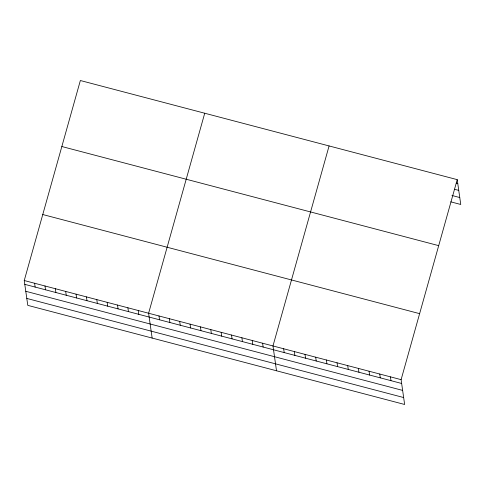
<?xml version="1.0" encoding="UTF-8"?>
<svg xmlns="http://www.w3.org/2000/svg" width="485" height="485" viewBox="0 0 485 485"><rect width="100%" height="100%" fill="white"/><g stroke="black" fill="none" stroke-linecap="round" stroke-linejoin="round"><path stroke-width="0.73" d="M457.216 179.644L401.107 379.652L404.635 404.478L27.784 305.356L24.25 280.53L80.358 80.522L457.216 179.644L460.75 204.47L450.783 201.845M204.725 113.235L148.61 313.243L152.144 338.063M329.085 145.943L272.976 345.95L276.511 370.776M456.337 183.087L457.761 183.463M454.475 189.271L458.749 190.393M451.935 195.473L459.762 197.534M61.844 146.525L438.701 245.646M42.765 214.528L419.622 313.649M24.25 280.53L401.107 379.652M24.796 284.349L401.647 383.471M25.778 291.285L402.635 390.401M26.796 298.427L403.653 397.542M390.425 376.845L390.971 380.658M379.749 374.032L380.295 377.851M369.073 371.225L369.618 375.044M358.397 368.418L358.936 372.237M347.715 365.611L348.26 369.424M337.039 362.804L337.584 366.618M326.363 359.991L326.908 363.811M315.686 357.184L316.226 361.004M305.01 354.377L305.55 358.191M294.328 351.57L294.874 355.384M283.652 348.757L284.198 352.577M262.609 343.222L263.155 347.042M252.248 340.5L252.788 344.32M241.882 337.772L242.427 341.592M231.521 335.05L232.066 338.863M221.16 332.322L221.7 336.141M210.793 329.594L211.339 333.413M200.432 326.872L200.972 330.685M190.065 324.144L190.611 327.963M179.705 321.422L180.244 325.235M169.338 318.693L169.883 322.513M158.977 315.965L159.516 319.785M138.249 310.515L138.795 314.335M127.882 307.793L128.428 311.606M117.522 305.065L118.067 308.884M107.161 302.337L107.7 306.156M96.794 299.615L97.34 303.428M86.433 296.887L86.973 300.706M76.066 294.159L76.612 297.978M65.705 291.436L66.245 295.25M55.338 288.708L55.884 292.528M44.978 285.986L45.523 289.8M34.611 283.258L35.156 287.078"/></g></svg>
